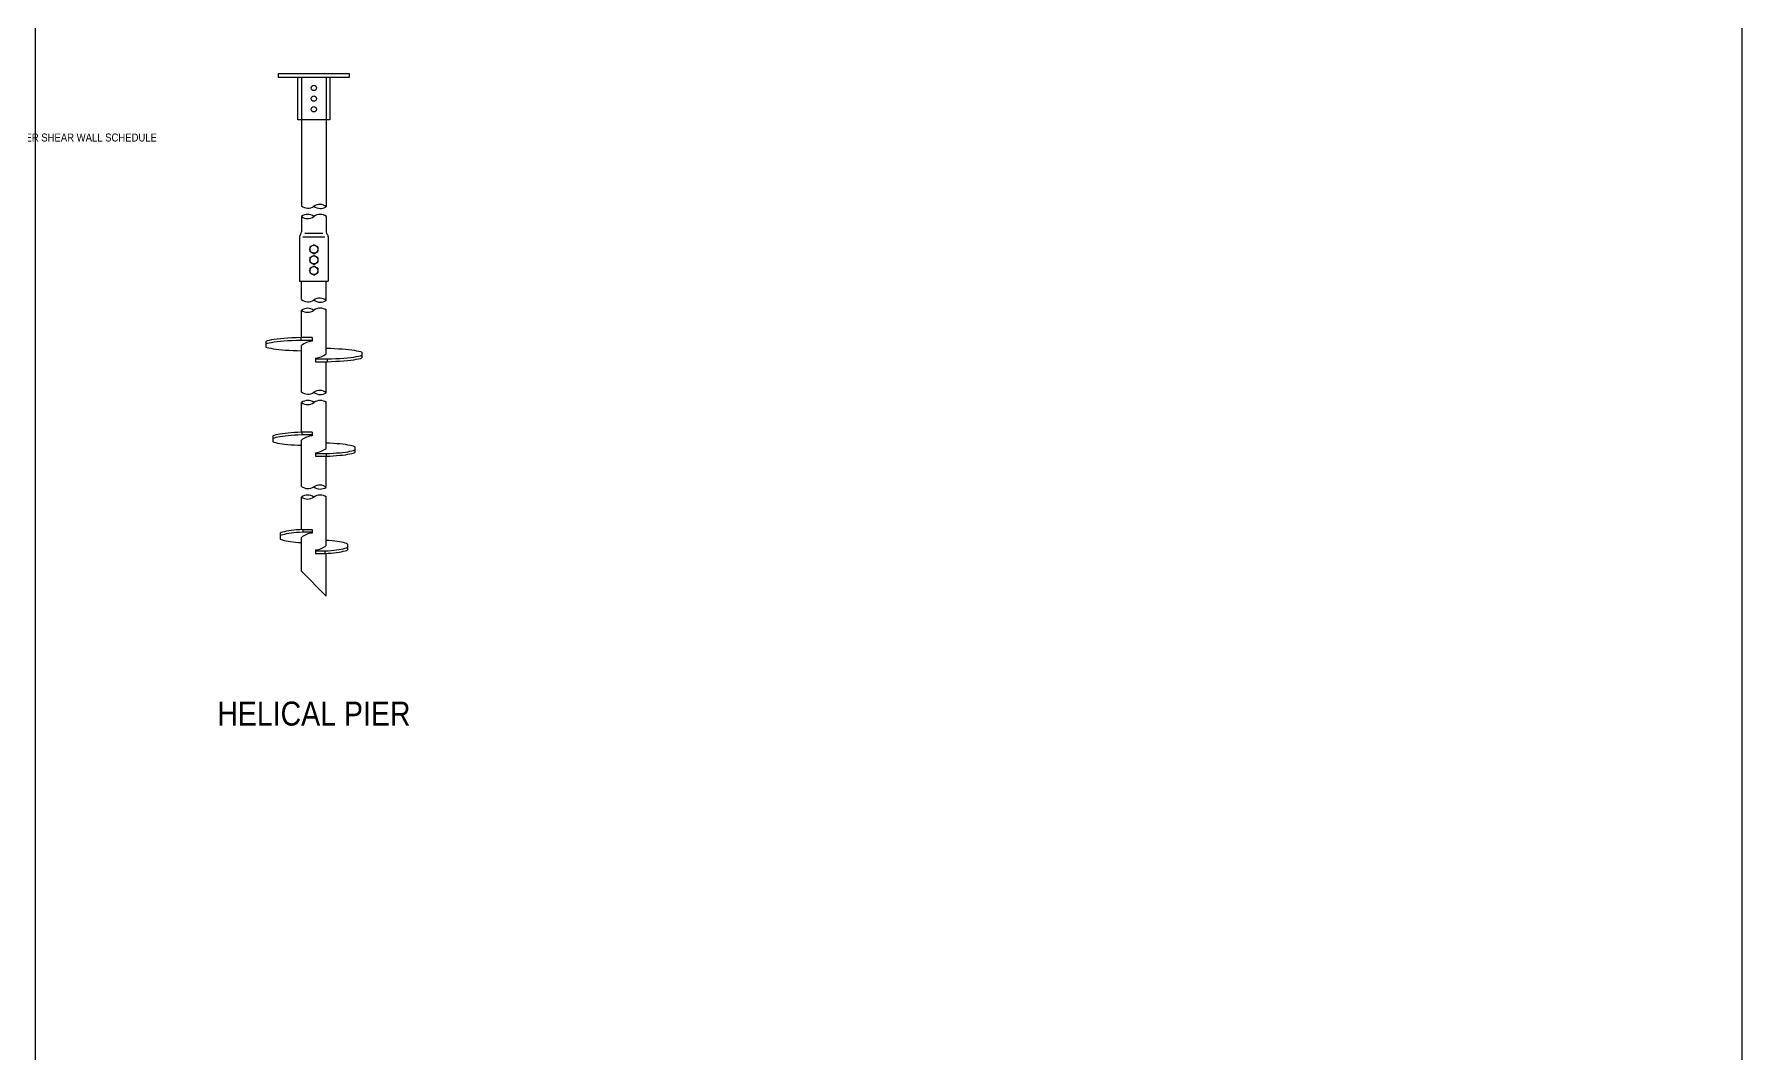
# Model space of a CAD drawing. Header units: inches. Extents: x -2661 to 42767, y -1222 to 9099.
# Drawn here: x 1984.9 to 2225, y 1226 to 1369.4 of the extents above; entities that cross this region are included whole.
import ezdxf
from ezdxf import colors
from ezdxf.entities.mleader import LeaderData, LeaderLine
from ezdxf.math import Vec2, Vec3

# ---------------------------------------------------------------- set-up
doc = ezdxf.new("R2010")
doc.units = ezdxf.units.IN
doc.header["$LTSCALE"] = 12
doc.header["$MEASUREMENT"] = 0
doc.layers.get('0').update_dxf_attribs({"linetype": 'CONTINUOUS'})
doc.layers.add('S-ANNO-NONPLOT', color=253, linetype='CONTINUOUS', plot=False, transparency=0.5)
for name, color, linetype in [('S-ANNO-NOTE', 4, 'CONTINUOUS'), ('S-ANNO-NOTE-EXIST', 251, 'CONTINUOUS'), ('S-STEEL', 4, 'CONTINUOUS')]:
    doc.layers.add(name, color=color, linetype=linetype)
doc.styles.add('Arial', font='arial.ttf', dxfattribs={"width": 0.85})

# ---------------------------------------------------------------- blocks, each defined once
blk = doc.blocks.new('_ClosedBlank')
at = {"color": 0, "linetype": 'ByBlock', "lineweight": -2}
for p, q in [((-1, 0.17), (0, 0)), ((-1, 0.17), (-1, -0.17)), ((0, 0), (-1, -0.17))]:
    blk.add_line(p, q, dxfattribs=at)
blk = doc.blocks.new('Se_HELICAL PIER')
for p, q in [((5, 0), (-5, 0)), ((-5, 0), (-5, -0.5)), ((5, -0.5), (5, 0)), ((-5, -0.5), (5, -0.5)), ((-2.25, -6.5), (-2.25, -0.5)), ((-1.75, -0.5), (-1.75, -18.57)), ((-1.75, -0.5), (1.75, -0.5)), ((-1.75, -0.5), (1.75, -0.5)), ((0, -0.5), (2.25, -0.5)), ((1.75, -0.5), (1.75, -18.7)), ((2.25, -0.5), (2.25, -6.5)), ((2.25, -6.5), (-2.25, -6.5)), ((-1.75, -20.07), (-1.75, -22.24)), ((1.75, -20.07), (1.75, -22.24)), ((-2.03, -22.94), (-2.03, -29.19)), ((-1.53, -22.94), (1.53, -22.94)), ((-1.28, -22.44), (1.28, -22.44)), ((2.03, -22.94), (2.03, -29.19)), ((-0.56, -24.36), (0, -24.04)), ((-0.56, -24.36), (-0.56, -25.01)), ((0, -25.33), (-0.56, -25.01)), ((-0.56, -25.86), (0, -25.54)), ((-0.56, -25.86), (-0.56, -26.51)), ((0.56, -24.36), (0, -24.04)), ((0, -25.33), (0.56, -25.01)), ((0.56, -25.86), (0, -25.54)), ((0.56, -24.36), (0.56, -25.01)), ((0.56, -25.86), (0.56, -26.51)), ((0, -26.83), (-0.56, -26.51)), ((-0.56, -27.36), (0, -27.04)), ((-0.56, -27.36), (-0.56, -28.01)), ((0, -28.33), (-0.56, -28.01)), ((0, -26.83), (0.56, -26.51)), ((0.56, -27.36), (0, -27.04)), ((0, -28.33), (0.56, -28.01)), ((0.56, -27.36), (0.56, -28.01)), ((-2.03, -29.19), (2.03, -29.19)), ((-1.75, -31.76), (-1.75, -29.19)), ((1.75, -31.88), (1.75, -29.19)), ((-1.75, -37.11), (-1.75, -33.26)), ((1.75, -39.38), (1.75, -33.26)), ((-6.55, -37.57), (-6.75, -37.64)), ((-6.75, -37.64), (-6.75, -38.43)), ((-6.55, -37.95), (-6.75, -38.01)), ((-6.28, -37.51), (-6.55, -37.57)), ((-6.28, -37.88), (-6.55, -37.95)), ((-5.97, -37.44), (-6.28, -37.51)), ((-5.97, -37.82), (-6.28, -37.88)), ((-5.6, -37.39), (-5.97, -37.44)), ((-5.6, -37.76), (-5.97, -37.82)), ((-5.18, -37.33), (-5.6, -37.39)), ((-5.18, -37.71), (-5.6, -37.76)), ((-4.71, -37.28), (-5.18, -37.33)), ((-4.71, -37.66), (-5.18, -37.71)), ((-4.2, -37.24), (-4.71, -37.28)), ((-4.21, -37.61), (-4.71, -37.66)), ((-3.66, -37.57), (-4.21, -37.61)), ((-3.66, -37.2), (-4.2, -37.24)), ((-3.08, -37.16), (-3.66, -37.2)), ((-3.08, -37.54), (-3.66, -37.57)), ((-2.48, -37.14), (-3.08, -37.16)), ((-2.48, -37.51), (-3.08, -37.54)), ((-1.85, -37.11), (-2.48, -37.14)), ((-1.85, -37.49), (-2.48, -37.51)), ((-0.25, -37.11), (-1.85, -37.11)), ((-1.85, -37.11), (-1.85, -37.49)), ((-0.25, -37.49), (-1.85, -37.49)), ((-1.75, -44.73), (-1.75, -38.22)), ((-0.25, -37.11), (-0.25, -37.61)), ((-6.75, -38.43), (-6.56, -38.5)), ((-6.56, -38.5), (-6.32, -38.56)), ((-6.32, -38.56), (-6.04, -38.61)), ((-6.04, -38.61), (-5.7, -38.67)), ((-5.7, -38.67), (-5.33, -38.72)), ((-5.33, -38.72), (-4.91, -38.77)), ((-4.91, -38.77), (-4.46, -38.81)), ((-4.46, -38.81), (-3.97, -38.85)), ((-3.97, -38.85), (-3.45, -38.89)), ((-3.45, -38.89), (-2.9, -38.92)), ((-2.9, -38.92), (-2.33, -38.94)), ((-2.33, -38.94), (-1.75, -38.96)), ((0.25, -39.99), (0.25, -40.49)), ((0.25, -40.11), (1.86, -40.11)), ((0.25, -40.49), (1.86, -40.49)), ((2.34, -38.66), (1.75, -38.64)), ((1.75, -44.86), (1.75, -40.49)), ((1.86, -40.11), (2.48, -40.09)), ((1.86, -40.11), (1.86, -40.49)), ((1.86, -40.49), (2.48, -40.47)), ((2.9, -38.68), (2.34, -38.66)), ((2.48, -40.09), (3.08, -40.06)), ((2.48, -40.47), (3.08, -40.44)), ((3.45, -38.71), (2.9, -38.68)), ((3.08, -40.06), (3.66, -40.03)), ((3.08, -40.44), (3.66, -40.4)), ((3.97, -38.75), (3.45, -38.71)), ((3.66, -40.03), (4.21, -39.99)), ((3.66, -40.4), (4.2, -40.36)), ((4.46, -38.79), (3.97, -38.75)), ((4.2, -40.36), (4.71, -40.32)), ((4.21, -39.99), (4.71, -39.94)), ((4.91, -38.83), (4.46, -38.79)), ((4.71, -39.94), (5.18, -39.89)), ((4.71, -40.32), (5.18, -40.27)), ((5.33, -38.88), (4.91, -38.83)), ((5.18, -39.89), (5.6, -39.84)), ((5.18, -40.27), (5.6, -40.22)), ((5.7, -38.93), (5.33, -38.88)), ((5.6, -39.84), (5.97, -39.78)), ((5.6, -40.22), (5.97, -40.16)), ((6.04, -38.99), (5.7, -38.93)), ((5.97, -39.78), (6.28, -39.72)), ((5.97, -40.16), (6.28, -40.1)), ((6.32, -39.05), (6.04, -38.99)), ((6.28, -39.72), (6.55, -39.66)), ((6.28, -40.1), (6.55, -40.03)), ((6.56, -39.11), (6.32, -39.05)), ((6.55, -39.66), (6.75, -39.59)), ((6.55, -40.03), (6.75, -39.96)), ((6.75, -39.17), (6.56, -39.11)), ((6.75, -39.17), (6.75, -39.96)), ((-1.75, -50.41), (-1.75, -46.23)), ((1.75, -52.68), (1.75, -46.23)), ((-1.71, -50.41), (-2.23, -50.43)), ((-0.25, -50.41), (-1.71, -50.41)), ((-1.71, -50.41), (-1.71, -50.79)), ((-0.25, -50.41), (-0.25, -50.91)), ((-5.57, -50.85), (-5.75, -50.91)), ((-5.75, -50.91), (-5.75, -51.75)), ((-5.57, -51.23), (-5.75, -51.29)), ((-5.75, -51.75), (-5.57, -51.81)), ((-5.35, -50.79), (-5.57, -50.85)), ((-5.35, -51.16), (-5.57, -51.23)), ((-5.57, -51.81), (-5.35, -51.87)), ((-5.08, -50.73), (-5.35, -50.79)), ((-5.08, -51.11), (-5.35, -51.16)), ((-5.35, -51.87), (-5.09, -51.93)), ((-5.09, -51.93), (-4.78, -51.99)), ((-4.77, -50.67), (-5.08, -50.73)), ((-4.78, -51.05), (-5.08, -51.11)), ((-4.43, -51), (-4.78, -51.05)), ((-4.78, -51.99), (-4.44, -52.04)), ((-4.43, -50.62), (-4.77, -50.67)), ((-4.44, -52.04), (-4.06, -52.09)), ((-4.05, -50.57), (-4.43, -50.62)), ((-4.05, -50.95), (-4.43, -51)), ((-4.06, -52.09), (-3.65, -52.13)), ((-3.63, -50.53), (-4.05, -50.57)), ((-3.63, -50.91), (-4.05, -50.95)), ((-3.65, -52.13), (-3.21, -52.17)), ((-3.19, -50.49), (-3.63, -50.53)), ((-3.19, -50.87), (-3.63, -50.91)), ((-3.21, -52.17), (-2.74, -52.2)), ((-2.72, -50.46), (-3.19, -50.49)), ((-2.72, -50.84), (-3.19, -50.87)), ((-2.74, -52.2), (-2.25, -52.23)), ((-2.23, -50.43), (-2.72, -50.46)), ((-2.23, -50.81), (-2.72, -50.84)), ((-2.25, -52.23), (-1.75, -52.25)), ((-1.71, -50.79), (-2.23, -50.81)), ((-1.75, -58.03), (-1.75, -51.52)), ((-0.25, -50.79), (-1.71, -50.79)), ((2.26, -51.96), (1.75, -51.94)), ((2.74, -51.99), (2.26, -51.96)), ((3.21, -52.03), (2.74, -51.99)), ((3.65, -52.06), (3.21, -52.03)), ((4.06, -52.11), (3.65, -52.06)), ((4.44, -52.16), (4.06, -52.11)), ((4.78, -52.21), (4.44, -52.16)), ((5.09, -52.26), (4.78, -52.21)), ((5.35, -52.32), (5.09, -52.26)), ((5.57, -52.38), (5.35, -52.32)), ((5.75, -52.45), (5.57, -52.38)), ((5.75, -52.45), (5.75, -53.28)), ((0.25, -53.29), (0.25, -53.79)), ((0.25, -53.41), (1.72, -53.41)), ((0.25, -53.79), (1.72, -53.79)), ((1.72, -53.41), (2.23, -53.39)), ((1.72, -53.41), (1.72, -53.79)), ((1.72, -53.79), (2.23, -53.76)), ((1.75, -58.15), (1.75, -53.78)), ((2.23, -53.39), (2.72, -53.36)), ((2.23, -53.76), (2.72, -53.74)), ((2.72, -53.36), (3.19, -53.33)), ((2.72, -53.74), (3.19, -53.7)), ((3.19, -53.33), (3.63, -53.29)), ((3.19, -53.7), (3.63, -53.66)), ((3.63, -53.29), (4.05, -53.24)), ((3.63, -53.66), (4.05, -53.62)), ((4.05, -53.24), (4.43, -53.2)), ((4.05, -53.62), (4.43, -53.57)), ((4.43, -53.2), (4.78, -53.15)), ((4.43, -53.57), (4.78, -53.52)), ((4.78, -53.15), (5.08, -53.09)), ((4.78, -53.52), (5.08, -53.47)), ((5.08, -53.09), (5.35, -53.03)), ((5.08, -53.47), (5.35, -53.41)), ((5.35, -53.03), (5.57, -52.97)), ((5.35, -53.41), (5.57, -53.34)), ((5.57, -52.97), (5.75, -52.91)), ((5.57, -53.34), (5.75, -53.28)), ((-1.75, -64.1), (-1.75, -59.53)), ((1.75, -66.36), (1.75, -59.53)), ((-4.58, -64.53), (-4.75, -64.6)), ((-4.75, -64.6), (-4.75, -65.43)), ((-4.38, -64.47), (-4.58, -64.53)), ((-4.13, -64.4), (-4.38, -64.47)), ((-4.13, -64.78), (-4.38, -64.84)), ((-3.85, -64.34), (-4.13, -64.4)), ((-3.85, -64.72), (-4.13, -64.78)), ((-3.54, -64.29), (-3.85, -64.34)), ((-3.54, -64.66), (-3.85, -64.72)), ((-3.19, -64.24), (-3.54, -64.29)), ((-3.19, -64.61), (-3.54, -64.66)), ((-2.82, -64.19), (-3.19, -64.24)), ((-2.82, -64.57), (-3.19, -64.61)), ((-2.42, -64.15), (-2.82, -64.19)), ((-2.42, -64.53), (-2.82, -64.57)), ((-2, -64.12), (-2.42, -64.15)), ((-2, -64.5), (-2.42, -64.53)), ((-1.56, -64.09), (-2, -64.12)), ((-1.56, -64.47), (-2, -64.5)), ((-1.56, -64.09), (-0.25, -64.09)), ((-1.56, -64.09), (-1.56, -64.47)), ((-0.25, -64.47), (-1.56, -64.47)), ((-0.25, -64.09), (-0.25, -64.59)), ((-4.58, -64.91), (-4.75, -64.98)), ((-4.75, -65.43), (-4.59, -65.5)), ((-4.59, -65.5), (-4.4, -65.56)), ((-4.38, -64.84), (-4.58, -64.91)), ((-4.4, -65.56), (-4.17, -65.62)), ((-4.17, -65.62), (-3.9, -65.68)), ((-3.9, -65.68), (-3.61, -65.73)), ((-3.61, -65.73), (-3.28, -65.78)), ((-3.28, -65.78), (-2.93, -65.83)), ((-2.93, -65.83), (-2.56, -65.87)), ((-2.56, -65.87), (-2.16, -65.9)), ((-2.16, -65.9), (-1.75, -65.93)), ((-1.75, -69.97), (-1.75, -65.2)), ((0.25, -66.97), (0.25, -67.47)), ((0.25, -67.09), (1.56, -67.09)), ((1.56, -67.09), (2, -67.07)), ((1.56, -67.09), (1.56, -67.47)), ((2.16, -65.66), (1.75, -65.64)), ((2, -67.07), (2.42, -67.03)), ((2.56, -65.7), (2.16, -65.66)), ((2.42, -67.03), (2.81, -67)), ((2.93, -65.74), (2.56, -65.7)), ((2.81, -67), (3.19, -66.95)), ((3.28, -65.78), (2.93, -65.74)), ((3.19, -66.95), (3.53, -66.9)), ((3.61, -65.83), (3.28, -65.78)), ((3.53, -66.9), (3.85, -66.85)), ((3.54, -67.28), (3.85, -67.22)), ((3.9, -65.88), (3.61, -65.83)), ((3.85, -66.85), (4.13, -66.79)), ((3.85, -67.22), (4.13, -67.16)), ((4.17, -65.94), (3.9, -65.88)), ((4.13, -66.79), (4.38, -66.72)), ((4.13, -67.16), (4.38, -67.1)), ((4.4, -66), (4.17, -65.94)), ((4.38, -66.72), (4.58, -66.66)), ((4.38, -67.1), (4.58, -67.03)), ((4.59, -66.07), (4.4, -66)), ((4.58, -66.66), (4.75, -66.59)), ((4.58, -67.03), (4.75, -66.96)), ((4.75, -66.13), (4.59, -66.07)), ((4.75, -66.13), (4.75, -66.96)), ((0.25, -67.47), (1.56, -67.47)), ((1.56, -67.47), (2, -67.44)), ((1.75, -73.47), (1.75, -67.46)), ((2, -67.44), (2.42, -67.41)), ((2.42, -67.41), (2.82, -67.37)), ((2.82, -67.37), (3.19, -67.33)), ((3.19, -67.33), (3.54, -67.28)), ((-1.75, -69.97), (1.75, -73.47))]:
    blk.add_line(p, q)
for centre, radius in [((0, -2), 0.375), ((0, -3.5), 0.375), ((0, -5), 0.375), ((0, -24.69), 0.562), ((0, -26.19), 0.562), ((0, -27.69), 0.562)]:
    blk.add_circle(centre, radius)
for centre, radius, start, end in [((-0.83, -17.39), 1.5, 232.2993, 303.72), ((0.83, -19.88), 1.5, 52.2994, 123.7196), ((0.92, -17.45), 1.5, 232.2992, 303.7199), ((-0.87, -21.29), 1.5, 54.3899, 125.7102), ((-0.87, -18.86), 1.5, 234.2899, 305.7101), ((0.88, -21.29), 1.5, 54.2899, 125.7104), ((-1.53, -22.94), 0.5, 135.8893, 180), ((-2.25, -22.24), 0.5, 315.8892, 359.9998), ((2.25, -22.24), 0.5, 180.0002, 224.1105), ((1.53, -22.94), 0.5, 360, 44.1104), ((-0.83, -30.57), 1.5, 232.2993, 303.72), ((-0.87, -34.48), 1.5, 54.3899, 125.7102), ((-0.88, -32.04), 1.5, 234.2899, 305.7101), ((0.83, -33.07), 1.5, 52.2994, 123.7196), ((0.92, -30.63), 1.5, 232.2992, 303.7199), ((0.88, -34.47), 1.5, 54.2899, 125.7104), ((0.1, -40.59), 3, 96.6174, 127.9432), ((-0.09, -37.01), 3, 276.5704, 307.9361), ((-0.83, -43.55), 1.5, 232.2993, 303.72), ((0.83, -46.04), 1.5, 52.2994, 123.7196), ((0.92, -43.61), 1.5, 232.2992, 303.7199), ((-0.87, -47.45), 1.5, 54.3899, 125.7102), ((-0.87, -45.02), 1.5, 234.2899, 305.7101), ((0.88, -47.45), 1.5, 54.2899, 125.7104), ((0.09, -53.89), 3, 96.5744, 127.8893), ((-0.09, -50.31), 3, 276.5281, 307.8827), ((-0.83, -56.84), 1.5, 232.2993, 303.72), ((-0.87, -60.75), 1.5, 54.3899, 125.7102), ((-0.87, -58.31), 1.5, 234.2899, 305.7101), ((0.83, -59.34), 1.5, 52.2994, 123.7196), ((0.92, -56.9), 1.5, 232.2992, 303.7199), ((0.88, -60.75), 1.5, 54.2899, 125.7104), ((0.09, -67.57), 3, 96.5611, 127.8861), ((-0.09, -63.99), 3, 276.5402, 307.8844)]:
    blk.add_arc(centre, radius, start, end)
blk = doc.blocks.new('A$C26184f70')
at = {"layer": 'S-STEEL'}
blk.add_blockref('Se_HELICAL PIER', (39.20111, -552.16626), dxfattribs=at)
at = {"layer": 'S-ANNO-NOTE', "color": 191, "insert": (39.20111, -642.16626), "char_height": 3.375, "width": 27.1557657, "attachment_point": 5, "style": 'Arial'}
blk.add_mtext('\\A1;HELICAL PIER', dxfattribs=at)

msp = doc.modelspace()

# ---------------------------------------------------------------- linework, layer by layer
at = {"layer": 'S-ANNO-NONPLOT'}
for p, q in [((1985.0403, 2012.36325), (1985.0403, 940.00328)), ((2225.0403, 2012.36325), (2225.0403, 940.00328))]:
    msp.add_line(p, q, dxfattribs=at)

# ---------------------------------------------------------------- block references
msp.add_blockref('A$C26184f70', (1985.0403, 1915.95677))

# ---------------------------------------------------------------- leaders
at = {"layer": 'S-ANNO-NOTE'}
ml = msp.add_multileader_mtext('Standard', dxfattribs=at)
ml.set_content('\\A1;{\\H0.7x;\\C4;\\S5#8;\\H1.4286x;"%%C EPOXY ANCHOR BOLTS (7" EMBEDMENT\\H0.99998x;) }AT SPACING PER SHEAR WALL SCHEDULE', color=4, style='Arial')
ml.set_leader_properties(color=2)
ml.build(insert=Vec2(0, 0))
ml.multileader.update_dxf_attribs({"dogleg_length": 0.36, "arrow_head_size": 1.3125, "scale": 12})
ctx = ml.context
ctx.base_point, ctx.scale, ctx.char_height, ctx.arrow_head_size, ctx.landing_gap_size, ctx.plane_origin = Vec3(1856.99484, 1355.03849), 12, 1.125, 1.3125, 1.08, Vec3(1820.66371, 1653.37331)
notes = []
notes.append((ctx, [(0, (1, 1, 0), (1855.49484, 1355.03849), (1, 0), 1.5, [(0, [(1843.67296, 1345.03786)], 0, [])])]))
ctx.mtext.insert, ctx.mtext.width, ctx.mtext.flow_direction = Vec3(1858.07484, 1355.61058), 17.75, 5
ml = msp.add_multileader_mtext('Standard', dxfattribs=at)
ml.set_content('\\A1;{\\H0.7x;\\C4;\\S5#8;\\H1.4286x;"%%C EPOXY ANCHOR BOLTS (7" EMBEDMENT\\H0.99998x;) }AT SPACING PER SHEAR WALL SCHEDULE', color=4, style='Arial')
ml.set_leader_properties(color=2)
ml.build(insert=Vec2(0, 0))
ml.multileader.update_dxf_attribs({"dogleg_length": 0.36, "arrow_head_size": 1.3125, "scale": 12})
ctx = ml.context
ctx.base_point, ctx.scale, ctx.char_height, ctx.arrow_head_size, ctx.landing_gap_size, ctx.plane_origin = Vec3(1942.96832, 1355.03849), 12, 1.125, 1.3125, 1.08, Vec3(1908.63718, 1653.37331)
notes.append((ctx, [(0, (1, 1, 0), (1941.46832, 1355.03849), (1, 0), 1.5, [(0, [(1931.64643, 1345.03786)], 0, [])])]))
ctx.mtext.insert, ctx.mtext.width, ctx.mtext.flow_direction = Vec3(1944.04832, 1355.61058), 17.75, 5
at = {"layer": 'S-ANNO-NOTE-EXIST'}
ml = msp.add_multileader_mtext('Standard', dxfattribs=at)
ml.set_content('{\\C256;(E) SHEATHING TO REMAIN}', color=4, style='Arial')
ml.set_leader_properties(color=256)
ml.set_arrow_properties(name='CLOSEDBLANK')
ml.build(insert=Vec2(0, 0))
ml.multileader.update_dxf_attribs({"dogleg_length": 0.36, "arrow_head_size": 1.3125, "scale": 12})
ctx = ml.context
ctx.base_point, ctx.scale, ctx.char_height, ctx.arrow_head_size, ctx.landing_gap_size, ctx.plane_origin = Vec3(1856.99484, 1365.71122), 12, 1.125, 1.3125, 1.08, Vec3(1889.62475, 1651.12113)
notes.append((ctx, [(1, (1, 1, 0), (1855.49484, 1365.71122), (1, 0), 1.5, [(0, [(1846.33637, 1358.85883)], 0, [])])]))
ctx.mtext.insert, ctx.mtext.width, ctx.mtext.flow_direction = Vec3(1858.07484, 1366.43909), 17.6399079, 5
ml = msp.add_multileader_mtext('Standard', dxfattribs=at)
ml.set_content('{\\C256;(E) SHEATHING TO REMAIN}', color=4, style='Arial')
ml.set_leader_properties(color=256)
ml.set_arrow_properties(name='CLOSEDBLANK')
ml.build(insert=Vec2(0, 0))
ml.multileader.update_dxf_attribs({"dogleg_length": 0.36, "arrow_head_size": 1.3125, "scale": 12})
ctx = ml.context
ctx.base_point, ctx.scale, ctx.char_height, ctx.arrow_head_size, ctx.landing_gap_size, ctx.plane_origin = Vec3(1942.96832, 1365.71122), 12, 1.125, 1.3125, 1.08, Vec3(1977.59822, 1651.12113)
notes.append((ctx, [(1, (1, 1, 0), (1941.46832, 1365.71122), (1, 0), 1.5, [(0, [(1932.30984, 1358.85883)], 0, [])])]))
ctx.mtext.insert, ctx.mtext.width, ctx.mtext.flow_direction = Vec3(1944.04832, 1366.43909), 17.6399079, 5
ml = msp.add_multileader_mtext('Standard', dxfattribs=at)
ml.set_content('{\\C256;(E) STUD WALL}', color=4, style='Arial')
ml.set_leader_properties(color=256)
ml.set_arrow_properties(name='CLOSEDBLANK')
ml.build(insert=Vec2(0, 0))
ml.multileader.update_dxf_attribs({"dogleg_length": 0.36, "arrow_head_size": 1.3125, "scale": 12})
ctx = ml.context
ctx.base_point, ctx.scale, ctx.char_height, ctx.arrow_head_size, ctx.landing_gap_size, ctx.plane_origin = Vec3(1942.96832, 1359.94784), 12, 1.125, 1.3125, 1.08, Vec3(1977.59822, 1645.35775)
notes.append((ctx, [(1, (1, 1, 0), (1941.46832, 1359.94784), (1, 0), 1.5, [(0, [(1931.80984, 1352.25698)], 0, [])])]))
ctx.mtext.insert, ctx.mtext.width, ctx.mtext.flow_direction = Vec3(1944.04832, 1360.67572), 9.7609558, 5
for ctx, leaders in notes:
    for number, flags, end, landing, length, lines in leaders:
        leader = LeaderData()
        leader.index, (leader.has_last_leader_line, leader.has_dogleg_vector, leader.attachment_direction) = number, flags
        leader.last_leader_point, leader.dogleg_vector, leader.dogleg_length = Vec3(end), Vec3(landing), length
        for number, points, colour, breaks in lines:
            line = LeaderLine()
            line.index, line.vertices, line.color, line.breaks = number, Vec3.list(points), colors.encode_raw_color(colour), breaks
            leader.lines.append(line)
        ctx.leaders.append(leader)

doc.saveas('drawing.dxf')
